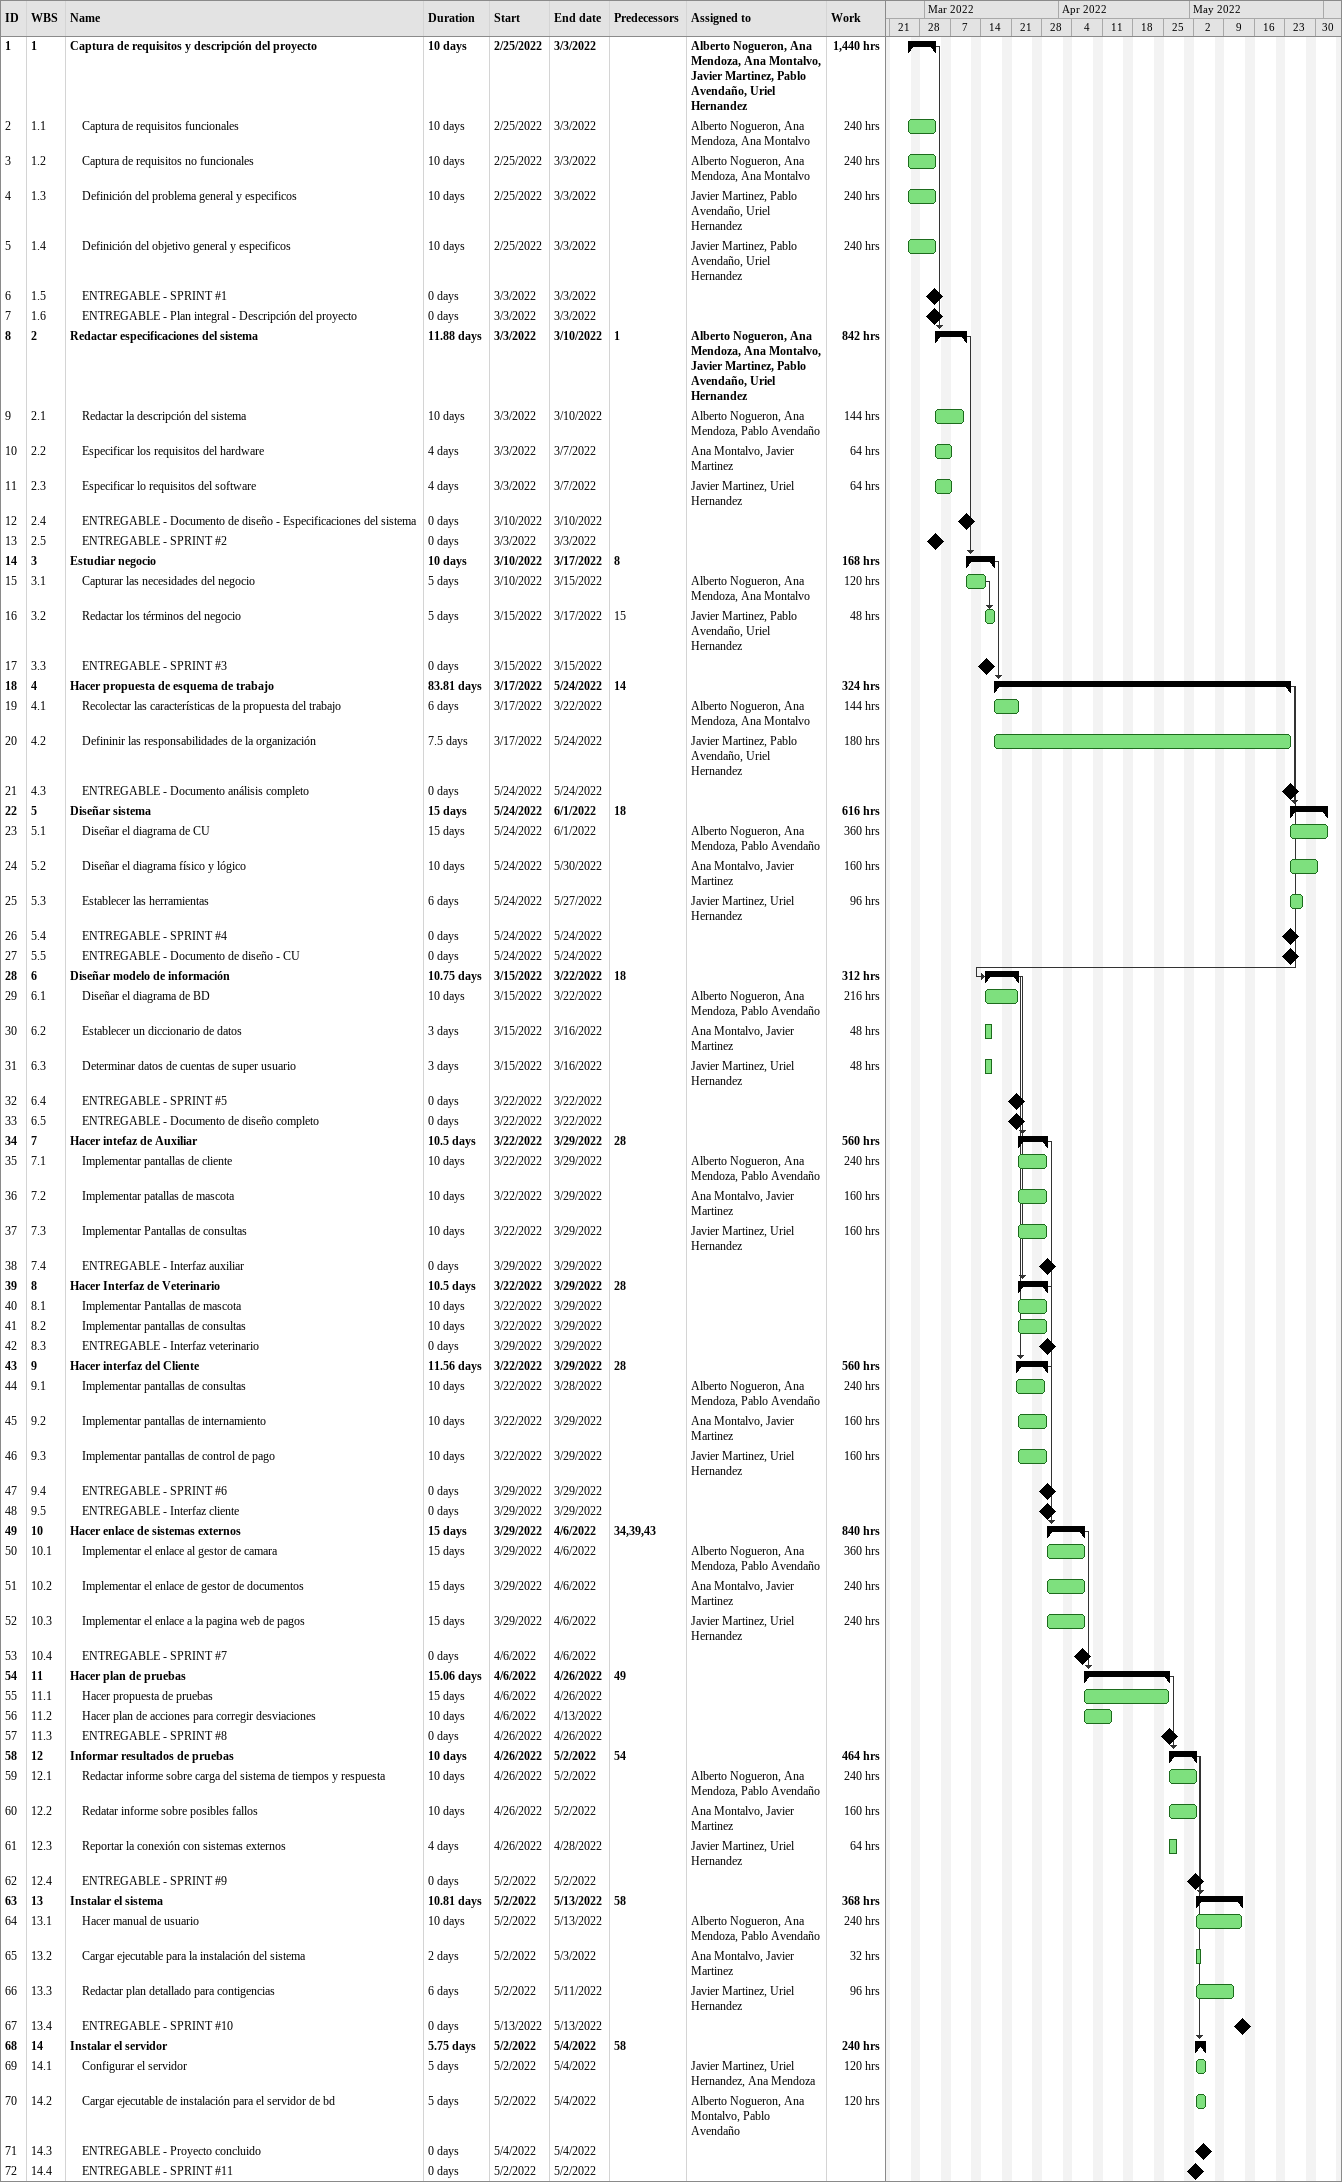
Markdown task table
| ID | WBS | Task | Duration | Start | Finish | Predecessors | Resources | Work (h) |
|---|---|---|---|---|---|---|---|---|
| 1 | 1 | **Captura de requisitos y descripción del proyecto** | 10d | 2022-02-25 | 2022-03-03 |  | Alberto Nogueron, Ana Mendoza, Ana Montalvo, Javier Martinez, Pablo Avendaño, Uriel Hernandez | 1440 |
| 2 | 1.1 | Captura de requisitos funcionales | 10d | 2022-02-25 | 2022-03-03 |  | Alberto Nogueron, Ana Mendoza, Ana Montalvo | 240 |
| 3 | 1.2 | Captura de requisitos no funcionales | 10d | 2022-02-25 | 2022-03-03 |  | Alberto Nogueron, Ana Mendoza, Ana Montalvo | 240 |
| 4 | 1.3 | Definición del problema general y especificos | 10d | 2022-02-25 | 2022-03-03 |  | Javier Martinez, Pablo Avendaño, Uriel Hernandez | 240 |
| 5 | 1.4 | Definición del objetivo general y especificos | 10d | 2022-02-25 | 2022-03-03 |  | Javier Martinez, Pablo Avendaño, Uriel Hernandez | 240 |
| 6 | 1.5 | ENTREGABLE - SPRINT #1 | 0d | 2022-03-03 | 2022-03-03 |  |  |  |
| 7 | 1.6 | ENTREGABLE - Plan integral - Descripción del proyecto | 0d | 2022-03-03 | 2022-03-03 |  |  |  |
| 8 | 2 | **Redactar especificaciones del sistema** | 11.88d | 2022-03-03 | 2022-03-10 | 1 | Alberto Nogueron, Ana Mendoza, Ana Montalvo, Javier Martinez, Pablo Avendaño, Uriel Hernandez | 842 |
| 9 | 2.1 | Redactar la descripción del sistema | 10d | 2022-03-03 | 2022-03-10 |  | Alberto Nogueron, Ana Mendoza, Pablo Avendaño | 144 |
| 10 | 2.2 | Especificar los requisitos del hardware | 4d | 2022-03-03 | 2022-03-07 |  | Ana Montalvo, Javier Martinez | 64 |
| 11 | 2.3 | Especificar lo requisitos del software | 4d | 2022-03-03 | 2022-03-07 |  | Javier Martinez, Uriel Hernandez | 64 |
| 12 | 2.4 | ENTREGABLE - Documento de diseño - Especificaciones del sistema | 0d | 2022-03-10 | 2022-03-10 |  |  |  |
| 13 | 2.5 | ENTREGABLE - SPRINT #2 | 0d | 2022-03-03 | 2022-03-03 |  |  |  |
| 14 | 3 | **Estudiar negocio** | 10d | 2022-03-10 | 2022-03-17 | 8 |  | 168 |
| 15 | 3.1 | Capturar las necesidades del negocio | 5d | 2022-03-10 | 2022-03-15 |  | Alberto Nogueron, Ana Mendoza, Ana Montalvo | 120 |
| 16 | 3.2 | Redactar los términos del negocio | 5d | 2022-03-15 | 2022-03-17 | 15 | Javier Martinez, Pablo Avendaño, Uriel Hernandez | 48 |
| 17 | 3.3 | ENTREGABLE - SPRINT #3 | 0d | 2022-03-15 | 2022-03-15 |  |  |  |
| 18 | 4 | **Hacer propuesta de esquema de trabajo** | 83.81d | 2022-03-17 | 2022-05-24 | 14 |  | 324 |
| 19 | 4.1 | Recolectar las características de la propuesta del trabajo | 6d | 2022-03-17 | 2022-03-22 |  | Alberto Nogueron, Ana Mendoza, Ana Montalvo | 144 |
| 20 | 4.2 | Defininir las responsabilidades de la organización | 7.5d | 2022-03-17 | 2022-05-24 |  | Javier Martinez, Pablo Avendaño, Uriel Hernandez | 180 |
| 21 | 4.3 | ENTREGABLE - Documento análisis completo | 0d | 2022-05-24 | 2022-05-24 |  |  |  |
| 22 | 5 | **Diseñar sistema** | 15d | 2022-05-24 | 2022-06-01 | 18 |  | 616 |
| 23 | 5.1 | Diseñar el diagrama de CU | 15d | 2022-05-24 | 2022-06-01 |  | Alberto Nogueron, Ana Mendoza, Pablo Avendaño | 360 |
| 24 | 5.2 | Diseñar el diagrama físico y lógico | 10d | 2022-05-24 | 2022-05-30 |  | Ana Montalvo, Javier Martinez | 160 |
| 25 | 5.3 | Establecer las herramientas | 6d | 2022-05-24 | 2022-05-27 |  | Javier Martinez, Uriel Hernandez | 96 |
| 26 | 5.4 | ENTREGABLE - SPRINT #4 | 0d | 2022-05-24 | 2022-05-24 |  |  |  |
| 27 | 5.5 | ENTREGABLE - Documento de diseño - CU | 0d | 2022-05-24 | 2022-05-24 |  |  |  |
| 28 | 6 | **Diseñar modelo de información** | 10.75d | 2022-03-15 | 2022-03-22 | 18 |  | 312 |
| 29 | 6.1 | Diseñar el diagrama de BD | 10d | 2022-03-15 | 2022-03-22 |  | Alberto Nogueron, Ana Mendoza, Pablo Avendaño | 216 |
| 30 | 6.2 | Establecer un diccionario de datos | 3d | 2022-03-15 | 2022-03-16 |  | Ana Montalvo, Javier Martinez | 48 |
| 31 | 6.3 | Determinar datos de cuentas de super usuario | 3d | 2022-03-15 | 2022-03-16 |  | Javier Martinez, Uriel Hernandez | 48 |
| 32 | 6.4 | ENTREGABLE - SPRINT #5 | 0d | 2022-03-22 | 2022-03-22 |  |  |  |
| 33 | 6.5 | ENTREGABLE - Documento de diseño completo | 0d | 2022-03-22 | 2022-03-22 |  |  |  |
| 34 | 7 | **Hacer intefaz de Auxiliar** | 10.5d | 2022-03-22 | 2022-03-29 | 28 |  | 560 |
| 35 | 7.1 | Implementar pantallas de cliente | 10d | 2022-03-22 | 2022-03-29 |  | Alberto Nogueron, Ana Mendoza, Pablo Avendaño | 240 |
| 36 | 7.2 | Implementar patallas de mascota | 10d | 2022-03-22 | 2022-03-29 |  | Ana Montalvo, Javier Martinez | 160 |
| 37 | 7.3 | Implementar Pantallas de consultas | 10d | 2022-03-22 | 2022-03-29 |  | Javier Martinez, Uriel Hernandez | 160 |
| 38 | 7.4 | ENTREGABLE - Interfaz auxiliar | 0d | 2022-03-29 | 2022-03-29 |  |  |  |
| 39 | 8 | **Hacer Interfaz de Veterinario** | 10.5d | 2022-03-22 | 2022-03-29 | 28 |  |  |
| 40 | 8.1 | Implementar Pantallas de mascota | 10d | 2022-03-22 | 2022-03-29 |  |  |  |
| 41 | 8.2 | Implementar pantallas de consultas | 10d | 2022-03-22 | 2022-03-29 |  |  |  |
| 42 | 8.3 | ENTREGABLE - Interfaz veterinario | 0d | 2022-03-29 | 2022-03-29 |  |  |  |
| 43 | 9 | **Hacer interfaz del Cliente** | 11.56d | 2022-03-22 | 2022-03-29 | 28 |  | 560 |
| 44 | 9.1 | Implementar pantallas de consultas | 10d | 2022-03-22 | 2022-03-28 |  | Alberto Nogueron, Ana Mendoza, Pablo Avendaño | 240 |
| 45 | 9.2 | Implementar pantallas de internamiento | 10d | 2022-03-22 | 2022-03-29 |  | Ana Montalvo, Javier Martinez | 160 |
| 46 | 9.3 | Implementar pantallas de control de pago | 10d | 2022-03-22 | 2022-03-29 |  | Javier Martinez, Uriel Hernandez | 160 |
| 47 | 9.4 | ENTREGABLE - SPRINT #6 | 0d | 2022-03-29 | 2022-03-29 |  |  |  |
| 48 | 9.5 | ENTREGABLE - Interfaz cliente | 0d | 2022-03-29 | 2022-03-29 |  |  |  |
| 49 | 10 | **Hacer enlace de sistemas externos** | 15d | 2022-03-29 | 2022-04-06 | 34, 39, 43 |  | 840 |
| 50 | 10.1 | Implementar el enlace al gestor de camara | 15d | 2022-03-29 | 2022-04-06 |  | Alberto Nogueron, Ana Mendoza, Pablo Avendaño | 360 |
| 51 | 10.2 | Implementar el enlace de gestor de documentos | 15d | 2022-03-29 | 2022-04-06 |  | Ana Montalvo, Javier Martinez | 240 |
| 52 | 10.3 | Implementar el enlace a la pagina web de pagos | 15d | 2022-03-29 | 2022-04-06 |  | Javier Martinez, Uriel Hernandez | 240 |
| 53 | 10.4 | ENTREGABLE - SPRINT #7 | 0d | 2022-04-06 | 2022-04-06 |  |  |  |
| 54 | 11 | **Hacer plan de pruebas** | 15.06d | 2022-04-06 | 2022-04-26 | 49 |  |  |
| 55 | 11.1 | Hacer propuesta de pruebas | 15d | 2022-04-06 | 2022-04-26 |  |  |  |
| 56 | 11.2 | Hacer plan de acciones para corregir desviaciones | 10d | 2022-04-06 | 2022-04-13 |  |  |  |
| 57 | 11.3 | ENTREGABLE - SPRINT #8 | 0d | 2022-04-26 | 2022-04-26 |  |  |  |
| 58 | 12 | **Informar resultados de pruebas** | 10d | 2022-04-26 | 2022-05-02 | 54 |  | 464 |
| 59 | 12.1 | Redactar informe sobre carga del sistema de tiempos y respuesta | 10d | 2022-04-26 | 2022-05-02 |  | Alberto Nogueron, Ana Mendoza, Pablo Avendaño | 240 |
| 60 | 12.2 | Redatar informe sobre posibles fallos | 10d | 2022-04-26 | 2022-05-02 |  | Ana Montalvo, Javier Martinez | 160 |
| 61 | 12.3 | Reportar la conexión con sistemas externos | 4d | 2022-04-26 | 2022-04-28 |  | Javier Martinez, Uriel Hernandez | 64 |
| 62 | 12.4 | ENTREGABLE - SPRINT #9 | 0d | 2022-05-02 | 2022-05-02 |  |  |  |
| 63 | 13 | **Instalar el sistema** | 10.81d | 2022-05-02 | 2022-05-13 | 58 |  | 368 |
| 64 | 13.1 | Hacer manual de usuario | 10d | 2022-05-02 | 2022-05-13 |  | Alberto Nogueron, Ana Mendoza, Pablo Avendaño | 240 |
| 65 | 13.2 | Cargar ejecutable para la instalación del sistema | 2d | 2022-05-02 | 2022-05-03 |  | Ana Montalvo, Javier Martinez | 32 |
| 66 | 13.3 | Redactar plan detallado para contigencias | 6d | 2022-05-02 | 2022-05-11 |  | Javier Martinez, Uriel Hernandez | 96 |
| 67 | 13.4 | ENTREGABLE - SPRINT #10 | 0d | 2022-05-13 | 2022-05-13 |  |  |  |
| 68 | 14 | **Instalar el servidor** | 5.75d | 2022-05-02 | 2022-05-04 | 58 |  | 240 |
| 69 | 14.1 | Configurar el servidor | 5d | 2022-05-02 | 2022-05-04 |  | Javier Martinez, Uriel Hernandez, Ana Mendoza | 120 |
| 70 | 14.2 | Cargar ejecutable de instalación para el servidor de bd | 5d | 2022-05-02 | 2022-05-04 |  | Alberto Nogueron, Ana Montalvo, Pablo Avendaño | 120 |
| 71 | 14.3 | ENTREGABLE - Proyecto concluido | 0d | 2022-05-04 | 2022-05-04 |  |  |  |
| 72 | 14.4 | ENTREGABLE - SPRINT #11 | 0d | 2022-05-02 | 2022-05-02 |  |  |  |
